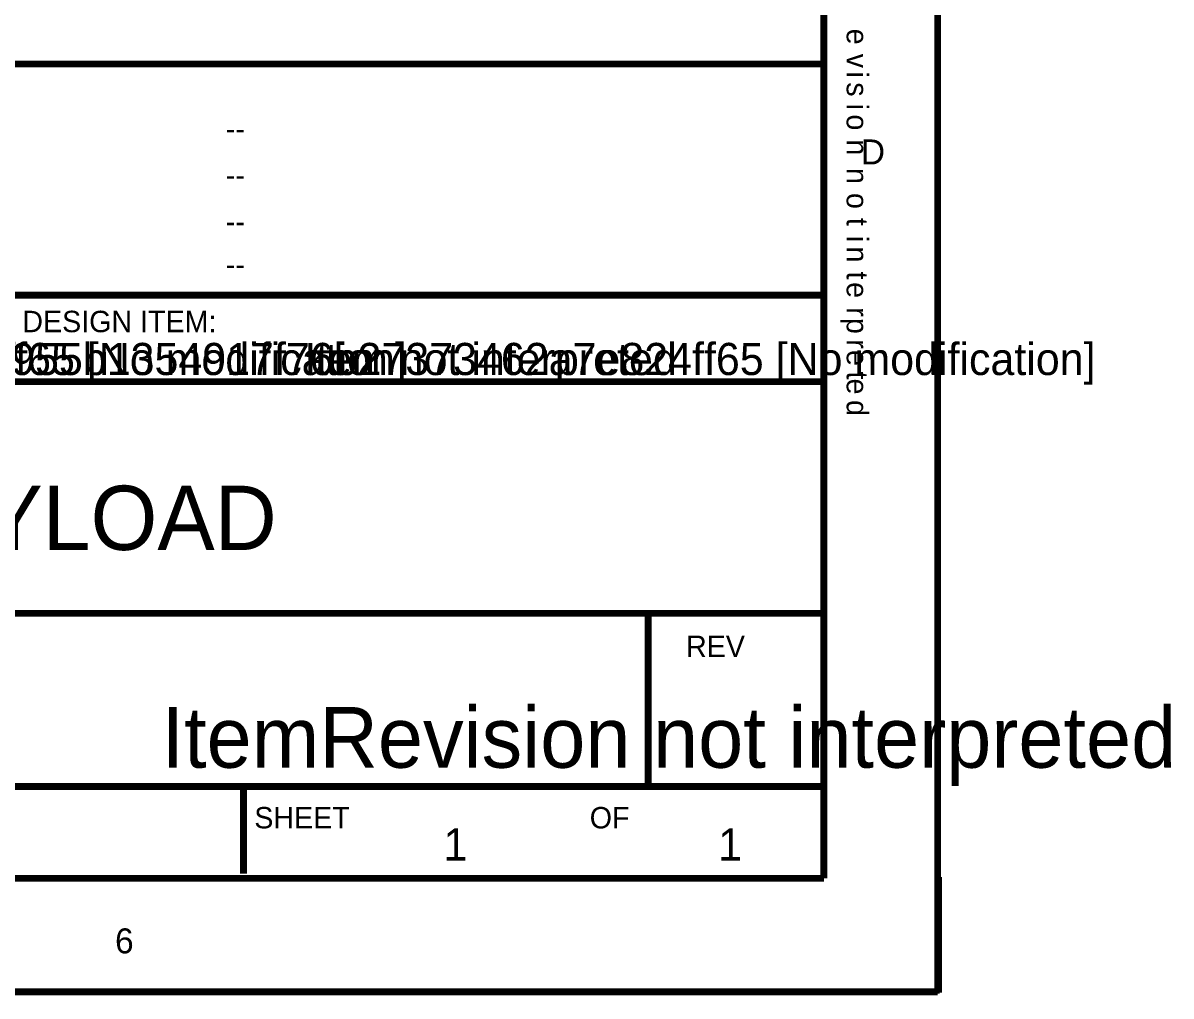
# Model space of a CAD drawing. Header units: inches. Extents: x 0 to 16.9, y 0 to 11.7.
# Drawn here: x 14.95 to 16.936, y -0.006 to 1.677 of the extents above; entities that cross this region are included whole.
import ezdxf

# ---------------------------------------------------------------- set-up
doc = ezdxf.new("R2010")
doc.units = ezdxf.units.IN
doc.header["$MEASUREMENT"] = 0
doc.layers.add('Sheet', color=255, linetype='Continuous')

msp = doc.modelspace()

# ---------------------------------------------------------------- linework, layer by layer
at = {"layer": 'Sheet'}
for points in [[(16.5323, 11.6929, 0.0118, 0.0118, 0), (16.5323, 0.0015, 0.0118, 0.0118, 0)], [(16.3356, 11.4946, 0.0118, 0.0118, 0), (16.3356, 0.1976, 0.0118, 0.0118, 0)], [(16.331, 1.6059, 0.0118, 0.0118, 0), (12.7318, 1.6059, 0.0118, 0.0118, 0)], [(16.331, 1.2062, 0.0118, 0.0118, 0), (12.7318, 1.2062, 0.0118, 0.0118, 0)], [(12.7318, 1.0565, 0.0118, 0.0118, 0), (16.331, 1.0565, 0.0118, 0.0118, 0)], [(12.7318, 0.656, 0.0118, 0.0118, 0), (16.331, 0.656, 0.0118, 0.0118, 0)], [(16.0316, 0.656, 0.0118, 0.0118, 0), (16.0316, 0.3565, 0.0118, 0.0118, 0)], [(16.331, 0.3565, 0.0118, 0.0118, 0), (12.7318, 0.3565, 0.0118, 0.0118, 0)], [(15.3318, 0.3565, 0.0118, 0.0118, 0), (15.3318, 0.206, 0.0118, 0.0118, 0)], [(16.3356, 0.1976, 0.0118, 0.0118, 0), (0.2006, 0.1976, 0.0118, 0.0118, 0)], [(16.5339, 0, 0.0118, 0.0118, 0), (16.5339, 0.1999, 0.0118, 0.0118, 0)], [(16.5323, 0.0015, 0.0118, 0.0118, 0), (0.0023, 0.0015, 0.0118, 0.0118, 0)]]:
    msp.add_lwpolyline(points, format="xyseb", dxfattribs=at)
for points in [[(0.0023, 11.6929, 0.0039, 0.0039, 0), (0.0023, 0, 0.0039, 0.0039, 0), (16.5339, 0, 0.0039, 0.0039, 0), (16.5339, 11.6929, 0.0039, 0.0039, 0), (0.0023, 11.6929, 0.0039, 0.0039, 0), (0.0023, 11.6929, 0.0039, 0.0039, 0)], [(0.2021, 11.4923, 0.0039, 0.0039, 0), (0.2021, 0.1999, 0.0039, 0.0039, 0), (16.3341, 0.1999, 0.0039, 0.0039, 0), (16.3341, 11.4923, 0.0039, 0.0039, 0), (0.2021, 11.4923, 0.0039, 0.0039, 0), (0.2021, 11.4923, 0.0039, 0.0039, 0)]]:
    msp.add_lwpolyline(points, format="xyseb", close=True, dxfattribs=at)

# ---------------------------------------------------------------- texts
for s, p in [('e', (16.375, 1.6669)), ('v', (16.375, 1.6237)), ('i', (16.375, 1.5928)), ('s', (16.375, 1.5743)), ('i', (16.375, 1.5372)), ('o', (16.375, 1.5187)), ('n', (16.375, 1.4755)), ('n', (16.375, 1.4261)), ('o', (16.375, 1.3829)), ('t', (16.375, 1.3397)), ('i', (16.375, 1.3088)), ('n', (16.375, 1.2903)), ('t', (16.375, 1.2471)), ('e', (16.375, 1.2286)), ('r', (16.375, 1.1853)), ('p', (16.375, 1.1668)), ('r', (16.375, 1.1298)), ('e', (16.375, 1.1113)), ('t', (16.375, 1.0742)), ('e', (16.375, 1.0619)), ('d', (16.375, 1.0248))]:
    msp.add_text(s, height=0.037, rotation=270, dxfattribs=at).set_placement(p)
for s, height, p in [('--', 0.03704, (15.301, 1.4755)), ('D', 0.0432, (16.3996, 1.4323)), ('--', 0.03704, (15.301, 1.3952)), ('--', 0.03704, (15.301, 1.315)), ('--', 0.03704, (15.301, 1.2409)), ('DESIGN ITEM:', 0.037042, (14.9492, 1.1421)), ('54e97e9955b1354917f76b27373462a7e824ff65 [No modification]', 0.055563, (13.4493, 1.068)), ('54e97e9955b1354917f76b27373462a7e824ff65 [No modification]', 0.055563, (14.6406, 1.068)), ('Item not interpreted', 0.055563, (15.4368, 1.068)), ('TELEMETRY SYSTEM - PAYLOAD', 0.111126, (13.0111, 0.7655)), ('REV', 0.03704, (16.0972, 0.5803)), ('ItemRevision not interpreted', 0.104952, (15.1899, 0.3889)), ('SHEET', 0.03704, (15.3504, 0.284)), ('OF', 0.03704, (15.9306, 0.284)), ('1', 0.0556, (15.6775, 0.2284)), ('1', 0.0556, (16.1528, 0.2284)), ('6', 0.0432, (15.1096, 0.0679))]:
    msp.add_text(s, height=height, dxfattribs=at).set_placement(p)

doc.saveas('drawing.dxf')
